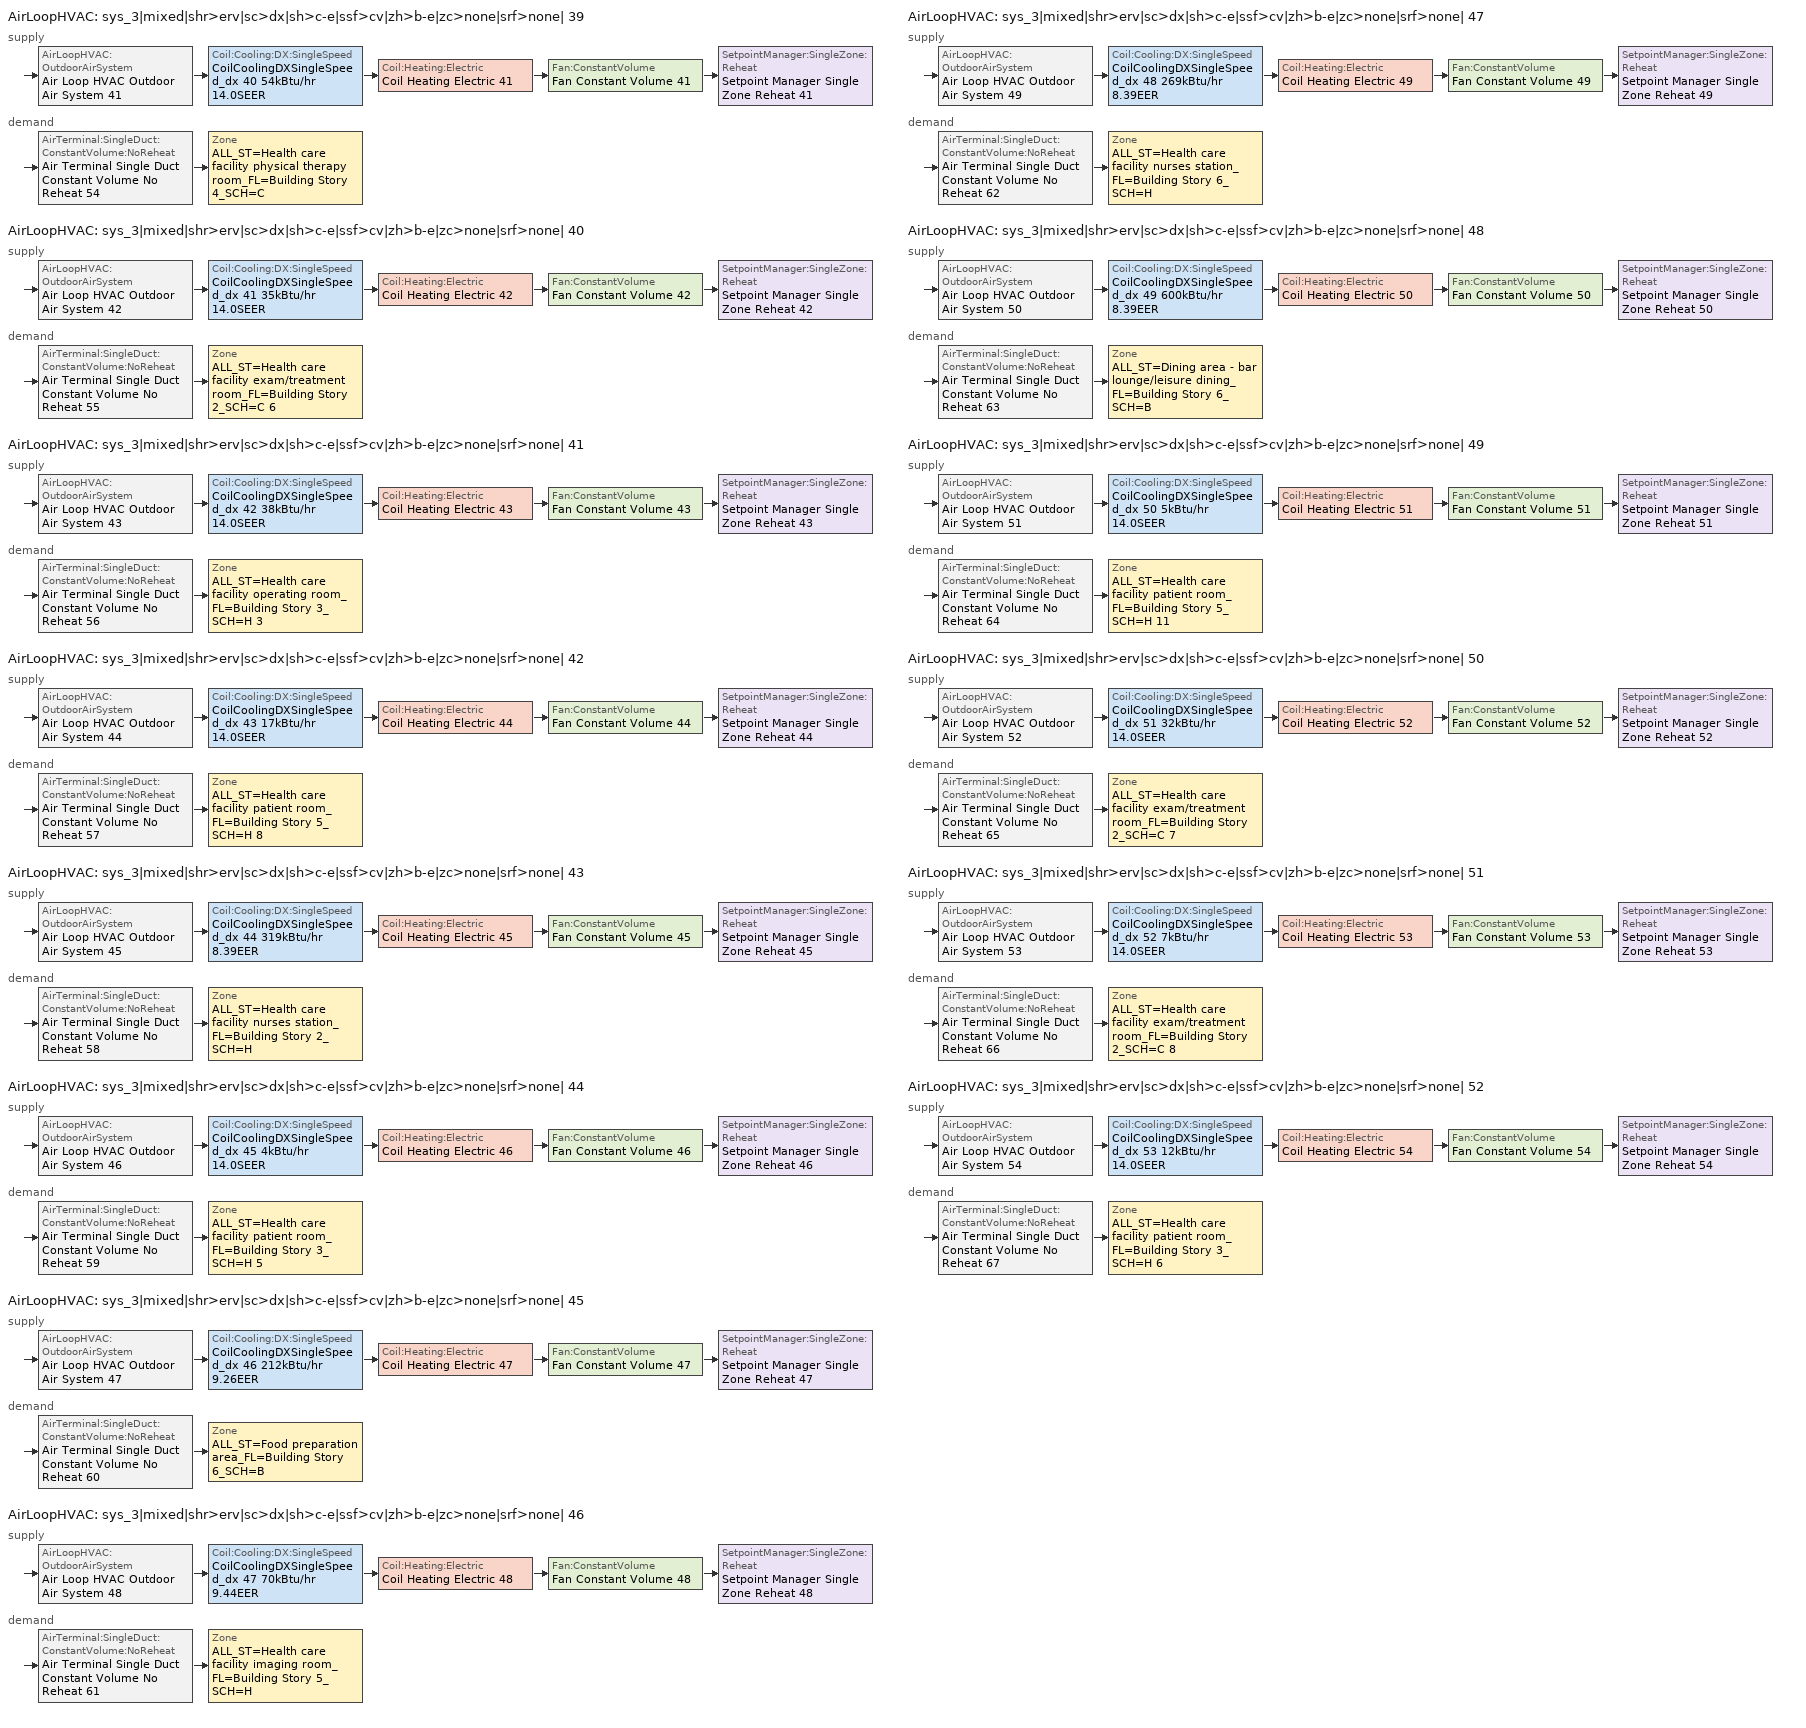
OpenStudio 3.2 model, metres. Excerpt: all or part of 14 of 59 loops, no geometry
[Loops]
AirLoopHVAC 'sys_3|mixed|shr>erv|sc>dx|sh>c-e|ssf>cv|zh>b-e|zc>none|srf>none| 39'
 supply: AirLoopHVAC:OutdoorAirSystem 'Air Loop HVAC Outdoor Air System 41' > Coil:Cooling:DX:SingleSpeed 'CoilCoolingDXSingleSpeed_dx 40 54kBtu/hr 14.0SEER' > Coil:Heating:Electric 'Coil Heating Electric 41' > Fan:ConstantVolume 'Fan Constant Volume 41' > SetpointManager:SingleZone:Reheat 'Setpoint Manager Single Zone Reheat 41'
 demand: AirTerminal:SingleDuct:ConstantVolume:NoReheat 'Air Terminal Single Duct Constant Volume No Reheat 54' > Zone 'ALL_ST=Health care facility physical therapy room_FL=Building Story 4_SCH=C'
AirLoopHVAC 'sys_3|mixed|shr>erv|sc>dx|sh>c-e|ssf>cv|zh>b-e|zc>none|srf>none| 40'
 supply: AirLoopHVAC:OutdoorAirSystem 'Air Loop HVAC Outdoor Air System 42' > Coil:Cooling:DX:SingleSpeed 'CoilCoolingDXSingleSpeed_dx 41 35kBtu/hr 14.0SEER' > Coil:Heating:Electric 'Coil Heating Electric 42' > Fan:ConstantVolume 'Fan Constant Volume 42' > SetpointManager:SingleZone:Reheat 'Setpoint Manager Single Zone Reheat 42'
 demand: AirTerminal:SingleDuct:ConstantVolume:NoReheat 'Air Terminal Single Duct Constant Volume No Reheat 55' > Zone 'ALL_ST=Health care facility exam/treatment room_FL=Building Story 2_SCH=C 6'
AirLoopHVAC 'sys_3|mixed|shr>erv|sc>dx|sh>c-e|ssf>cv|zh>b-e|zc>none|srf>none| 41'
 supply: AirLoopHVAC:OutdoorAirSystem 'Air Loop HVAC Outdoor Air System 43' > Coil:Cooling:DX:SingleSpeed 'CoilCoolingDXSingleSpeed_dx 42 38kBtu/hr 14.0SEER' > Coil:Heating:Electric 'Coil Heating Electric 43' > Fan:ConstantVolume 'Fan Constant Volume 43' > SetpointManager:SingleZone:Reheat 'Setpoint Manager Single Zone Reheat 43'
 demand: AirTerminal:SingleDuct:ConstantVolume:NoReheat 'Air Terminal Single Duct Constant Volume No Reheat 56' > Zone 'ALL_ST=Health care facility operating room_FL=Building Story 3_SCH=H 3'
AirLoopHVAC 'sys_3|mixed|shr>erv|sc>dx|sh>c-e|ssf>cv|zh>b-e|zc>none|srf>none| 42'
 supply: AirLoopHVAC:OutdoorAirSystem 'Air Loop HVAC Outdoor Air System 44' > Coil:Cooling:DX:SingleSpeed 'CoilCoolingDXSingleSpeed_dx 43 17kBtu/hr 14.0SEER' > Coil:Heating:Electric 'Coil Heating Electric 44' > Fan:ConstantVolume 'Fan Constant Volume 44' > SetpointManager:SingleZone:Reheat 'Setpoint Manager Single Zone Reheat 44'
 demand: AirTerminal:SingleDuct:ConstantVolume:NoReheat 'Air Terminal Single Duct Constant Volume No Reheat 57' > Zone 'ALL_ST=Health care facility patient room_FL=Building Story 5_SCH=H 8'
AirLoopHVAC 'sys_3|mixed|shr>erv|sc>dx|sh>c-e|ssf>cv|zh>b-e|zc>none|srf>none| 43'
 supply: AirLoopHVAC:OutdoorAirSystem 'Air Loop HVAC Outdoor Air System 45' > Coil:Cooling:DX:SingleSpeed 'CoilCoolingDXSingleSpeed_dx 44 319kBtu/hr 8.39EER' > Coil:Heating:Electric 'Coil Heating Electric 45' > Fan:ConstantVolume 'Fan Constant Volume 45' > SetpointManager:SingleZone:Reheat 'Setpoint Manager Single Zone Reheat 45'
 demand: AirTerminal:SingleDuct:ConstantVolume:NoReheat 'Air Terminal Single Duct Constant Volume No Reheat 58' > Zone 'ALL_ST=Health care facility nurses station_FL=Building Story 2_SCH=H'
AirLoopHVAC 'sys_3|mixed|shr>erv|sc>dx|sh>c-e|ssf>cv|zh>b-e|zc>none|srf>none| 44'
 supply: AirLoopHVAC:OutdoorAirSystem 'Air Loop HVAC Outdoor Air System 46' > Coil:Cooling:DX:SingleSpeed 'CoilCoolingDXSingleSpeed_dx 45 4kBtu/hr 14.0SEER' > Coil:Heating:Electric 'Coil Heating Electric 46' > Fan:ConstantVolume 'Fan Constant Volume 46' > SetpointManager:SingleZone:Reheat 'Setpoint Manager Single Zone Reheat 46'
 demand: AirTerminal:SingleDuct:ConstantVolume:NoReheat 'Air Terminal Single Duct Constant Volume No Reheat 59' > Zone 'ALL_ST=Health care facility patient room_FL=Building Story 3_SCH=H 5'
AirLoopHVAC 'sys_3|mixed|shr>erv|sc>dx|sh>c-e|ssf>cv|zh>b-e|zc>none|srf>none| 45'
 supply: AirLoopHVAC:OutdoorAirSystem 'Air Loop HVAC Outdoor Air System 47' > Coil:Cooling:DX:SingleSpeed 'CoilCoolingDXSingleSpeed_dx 46 212kBtu/hr 9.26EER' > Coil:Heating:Electric 'Coil Heating Electric 47' > Fan:ConstantVolume 'Fan Constant Volume 47' > SetpointManager:SingleZone:Reheat 'Setpoint Manager Single Zone Reheat 47'
 demand: AirTerminal:SingleDuct:ConstantVolume:NoReheat 'Air Terminal Single Duct Constant Volume No Reheat 60' > Zone 'ALL_ST=Food preparation area_FL=Building Story 6_SCH=B'
AirLoopHVAC 'sys_3|mixed|shr>erv|sc>dx|sh>c-e|ssf>cv|zh>b-e|zc>none|srf>none| 46'
 supply: AirLoopHVAC:OutdoorAirSystem 'Air Loop HVAC Outdoor Air System 48' > Coil:Cooling:DX:SingleSpeed 'CoilCoolingDXSingleSpeed_dx 47 70kBtu/hr 9.44EER' > Coil:Heating:Electric 'Coil Heating Electric 48' > Fan:ConstantVolume 'Fan Constant Volume 48' > SetpointManager:SingleZone:Reheat 'Setpoint Manager Single Zone Reheat 48'
 demand: AirTerminal:SingleDuct:ConstantVolume:NoReheat 'Air Terminal Single Duct Constant Volume No Reheat 61' > Zone 'ALL_ST=Health care facility imaging room_FL=Building Story 5_SCH=H'
AirLoopHVAC 'sys_3|mixed|shr>erv|sc>dx|sh>c-e|ssf>cv|zh>b-e|zc>none|srf>none| 47'
 supply: AirLoopHVAC:OutdoorAirSystem 'Air Loop HVAC Outdoor Air System 49' > Coil:Cooling:DX:SingleSpeed 'CoilCoolingDXSingleSpeed_dx 48 269kBtu/hr 8.39EER' > Coil:Heating:Electric 'Coil Heating Electric 49' > Fan:ConstantVolume 'Fan Constant Volume 49' > SetpointManager:SingleZone:Reheat 'Setpoint Manager Single Zone Reheat 49'
 demand: AirTerminal:SingleDuct:ConstantVolume:NoReheat 'Air Terminal Single Duct Constant Volume No Reheat 62' > Zone 'ALL_ST=Health care facility nurses station_FL=Building Story 6_SCH=H'
AirLoopHVAC 'sys_3|mixed|shr>erv|sc>dx|sh>c-e|ssf>cv|zh>b-e|zc>none|srf>none| 48'
 supply: AirLoopHVAC:OutdoorAirSystem 'Air Loop HVAC Outdoor Air System 50' > Coil:Cooling:DX:SingleSpeed 'CoilCoolingDXSingleSpeed_dx 49 600kBtu/hr 8.39EER' > Coil:Heating:Electric 'Coil Heating Electric 50' > Fan:ConstantVolume 'Fan Constant Volume 50' > SetpointManager:SingleZone:Reheat 'Setpoint Manager Single Zone Reheat 50'
 demand: AirTerminal:SingleDuct:ConstantVolume:NoReheat 'Air Terminal Single Duct Constant Volume No Reheat 63' > Zone 'ALL_ST=Dining area - bar lounge/leisure dining_FL=Building Story 6_SCH=B'
AirLoopHVAC 'sys_3|mixed|shr>erv|sc>dx|sh>c-e|ssf>cv|zh>b-e|zc>none|srf>none| 49'
 supply: AirLoopHVAC:OutdoorAirSystem 'Air Loop HVAC Outdoor Air System 51' > Coil:Cooling:DX:SingleSpeed 'CoilCoolingDXSingleSpeed_dx 50 5kBtu/hr 14.0SEER' > Coil:Heating:Electric 'Coil Heating Electric 51' > Fan:ConstantVolume 'Fan Constant Volume 51' > SetpointManager:SingleZone:Reheat 'Setpoint Manager Single Zone Reheat 51'
 demand: AirTerminal:SingleDuct:ConstantVolume:NoReheat 'Air Terminal Single Duct Constant Volume No Reheat 64' > Zone 'ALL_ST=Health care facility patient room_FL=Building Story 5_SCH=H 11'
AirLoopHVAC 'sys_3|mixed|shr>erv|sc>dx|sh>c-e|ssf>cv|zh>b-e|zc>none|srf>none| 50'
 supply: AirLoopHVAC:OutdoorAirSystem 'Air Loop HVAC Outdoor Air System 52' > Coil:Cooling:DX:SingleSpeed 'CoilCoolingDXSingleSpeed_dx 51 32kBtu/hr 14.0SEER' > Coil:Heating:Electric 'Coil Heating Electric 52' > Fan:ConstantVolume 'Fan Constant Volume 52' > SetpointManager:SingleZone:Reheat 'Setpoint Manager Single Zone Reheat 52'
 demand: AirTerminal:SingleDuct:ConstantVolume:NoReheat 'Air Terminal Single Duct Constant Volume No Reheat 65' > Zone 'ALL_ST=Health care facility exam/treatment room_FL=Building Story 2_SCH=C 7'
AirLoopHVAC 'sys_3|mixed|shr>erv|sc>dx|sh>c-e|ssf>cv|zh>b-e|zc>none|srf>none| 51'
 supply: AirLoopHVAC:OutdoorAirSystem 'Air Loop HVAC Outdoor Air System 53' > Coil:Cooling:DX:SingleSpeed 'CoilCoolingDXSingleSpeed_dx 52 7kBtu/hr 14.0SEER' > Coil:Heating:Electric 'Coil Heating Electric 53' > Fan:ConstantVolume 'Fan Constant Volume 53' > SetpointManager:SingleZone:Reheat 'Setpoint Manager Single Zone Reheat 53'
 demand: AirTerminal:SingleDuct:ConstantVolume:NoReheat 'Air Terminal Single Duct Constant Volume No Reheat 66' > Zone 'ALL_ST=Health care facility exam/treatment room_FL=Building Story 2_SCH=C 8'
AirLoopHVAC 'sys_3|mixed|shr>erv|sc>dx|sh>c-e|ssf>cv|zh>b-e|zc>none|srf>none| 52'
 supply: AirLoopHVAC:OutdoorAirSystem 'Air Loop HVAC Outdoor Air System 54' > Coil:Cooling:DX:SingleSpeed 'CoilCoolingDXSingleSpeed_dx 53 12kBtu/hr 14.0SEER' > Coil:Heating:Electric 'Coil Heating Electric 54' > Fan:ConstantVolume 'Fan Constant Volume 54' > SetpointManager:SingleZone:Reheat 'Setpoint Manager Single Zone Reheat 54'
 demand: AirTerminal:SingleDuct:ConstantVolume:NoReheat 'Air Terminal Single Duct Constant Volume No Reheat 67' > Zone 'ALL_ST=Health care facility patient room_FL=Building Story 3_SCH=H 6'
[Sizing:Zone] Zone Cooling Design Supply Air Temperature Input Method=TemperatureDifference; Zone Cooling Design Supply Air Temperature {C}=14; Zone Cooling Design Supply Air Temperature Difference {deltaC}=11; Zone Heating Design Supply Air Temperature Input Method=TemperatureDifference; Zone Heating Design Supply Air Temperature {C}=40; Zone Heating Design Supply Air Temperature Difference {deltaC}=21; Zone Cooling Design Supply Air Humidity Ratio {kg-H2O/kg-air}=0.0085; Zone Heating Design Supply Air Humidity Ratio {kg-H2O/kg-air}=0.008; Zone Heating Sizing Factor=1.3; Zone Cooling Sizing Factor=1.1; Cooling Design Air Flow Method=DesignDay; Heating Design Air Flow Method=DesignDay; Account for Dedicated Outdoor Air System=No; Dedicated Outdoor Air System Control Strategy=NeutralSupplyAir; Dedicated Outdoor Air Low Setpoint Temperature for Design {C}=autosize; Dedicated Outdoor Air High Setpoint Temperature for Design {C}=autosize
ALL_ST=Health care facility physical therapy room_FL=Building Story 4_SCH=C; ALL_ST=Health care facility exam/treatment room_FL=Building Story 2_SCH=C 6; ALL_ST=Health care facility operating room_FL=Building Story 3_SCH=H 3; ALL_ST=Health care facility patient room_FL=Building Story 5_SCH=H 8; ALL_ST=Health care facility nurses station_FL=Building Story 2_SCH=H; ALL_ST=Health care facility patient room_FL=Building Story 3_SCH=H 5; ALL_ST=Food preparation area_FL=Building Story 6_SCH=B; ALL_ST=Health care facility imaging room_FL=Building Story 5_SCH=H; ALL_ST=Health care facility nurses station_FL=Building Story 6_SCH=H; ALL_ST=Dining area - bar lounge/leisure dining_FL=Building Story 6_SCH=B; ALL_ST=Health care facility patient room_FL=Building Story 5_SCH=H 11; ALL_ST=Health care facility exam/treatment room_FL=Building Story 2_SCH=C 7; ALL_ST=Health care facility exam/treatment room_FL=Building Story 2_SCH=C 8; ALL_ST=Health care facility patient room_FL=Building Story 3_SCH=H 6
[Zone equipment]
ALL_ST=Health care facility physical therapy room_FL=Building Story 4_SCH=C: Zone HVAC Baseboard Convective Electric 54, Air Terminal Single Duct Constant Volume No Reheat 54
ALL_ST=Health care facility exam/treatment room_FL=Building Story 2_SCH=C 6: Zone HVAC Baseboard Convective Electric 55, Air Terminal Single Duct Constant Volume No Reheat 55
ALL_ST=Health care facility operating room_FL=Building Story 3_SCH=H 3: Zone HVAC Baseboard Convective Electric 56, Air Terminal Single Duct Constant Volume No Reheat 56
ALL_ST=Health care facility patient room_FL=Building Story 5_SCH=H 8: Zone HVAC Baseboard Convective Electric 57, Air Terminal Single Duct Constant Volume No Reheat 57
ALL_ST=Health care facility nurses station_FL=Building Story 2_SCH=H: Zone HVAC Baseboard Convective Electric 58, Air Terminal Single Duct Constant Volume No Reheat 58
ALL_ST=Health care facility patient room_FL=Building Story 3_SCH=H 5: Zone HVAC Baseboard Convective Electric 59, Air Terminal Single Duct Constant Volume No Reheat 59
ALL_ST=Food preparation area_FL=Building Story 6_SCH=B: Zone HVAC Baseboard Convective Electric 60, Air Terminal Single Duct Constant Volume No Reheat 60
ALL_ST=Health care facility imaging room_FL=Building Story 5_SCH=H: Zone HVAC Baseboard Convective Electric 61, Air Terminal Single Duct Constant Volume No Reheat 61
ALL_ST=Health care facility nurses station_FL=Building Story 6_SCH=H: Zone HVAC Baseboard Convective Electric 62, Air Terminal Single Duct Constant Volume No Reheat 62
ALL_ST=Dining area - bar lounge/leisure dining_FL=Building Story 6_SCH=B: Zone HVAC Baseboard Convective Electric 63, Air Terminal Single Duct Constant Volume No Reheat 63
ALL_ST=Health care facility patient room_FL=Building Story 5_SCH=H 11: Zone HVAC Baseboard Convective Electric 64, Air Terminal Single Duct Constant Volume No Reheat 64
ALL_ST=Health care facility exam/treatment room_FL=Building Story 2_SCH=C 7: Zone HVAC Baseboard Convective Electric 65, Air Terminal Single Duct Constant Volume No Reheat 65
ALL_ST=Health care facility exam/treatment room_FL=Building Story 2_SCH=C 8: Zone HVAC Baseboard Convective Electric 66, Air Terminal Single Duct Constant Volume No Reheat 66
ALL_ST=Health care facility patient room_FL=Building Story 3_SCH=H 6: Zone HVAC Baseboard Convective Electric 67, Air Terminal Single Duct Constant Volume No Reheat 67
[AirLoopHVAC] Design Supply Air Flow Rate {m3/s}=autosize; Design Return Air Flow Fraction of Supply Air Flow=1
Name | Availability Schedule
sys_3|mixed|shr>erv|sc>dx|sh>c-e|ssf>cv|zh>b-e|zc>none|srf>none| 39 | sys_3|mixed|shr>none|sc>dx|sh>c-e|ssf>cv|zh>b-e|zc>none|srf>none| 39 Occ Sch
sys_3|mixed|shr>erv|sc>dx|sh>c-e|ssf>cv|zh>b-e|zc>none|srf>none| 40 | sys_3|mixed|shr>none|sc>dx|sh>c-e|ssf>cv|zh>b-e|zc>none|srf>none| 40 Occ Sch
sys_3|mixed|shr>erv|sc>dx|sh>c-e|ssf>cv|zh>b-e|zc>none|srf>none| 41 | sys_3|mixed|shr>none|sc>dx|sh>c-e|ssf>cv|zh>b-e|zc>none|srf>none| 41 Occ Sch
sys_3|mixed|shr>erv|sc>dx|sh>c-e|ssf>cv|zh>b-e|zc>none|srf>none| 42 | sys_3|mixed|shr>none|sc>dx|sh>c-e|ssf>cv|zh>b-e|zc>none|srf>none| 42 Occ Sch
sys_3|mixed|shr>erv|sc>dx|sh>c-e|ssf>cv|zh>b-e|zc>none|srf>none| 43 | sys_3|mixed|shr>none|sc>dx|sh>c-e|ssf>cv|zh>b-e|zc>none|srf>none| 43 Occ Sch
sys_3|mixed|shr>erv|sc>dx|sh>c-e|ssf>cv|zh>b-e|zc>none|srf>none| 44 | sys_3|mixed|shr>none|sc>dx|sh>c-e|ssf>cv|zh>b-e|zc>none|srf>none| 44 Occ Sch
sys_3|mixed|shr>erv|sc>dx|sh>c-e|ssf>cv|zh>b-e|zc>none|srf>none| 45 | sys_3|mixed|shr>none|sc>dx|sh>c-e|ssf>cv|zh>b-e|zc>none|srf>none| 45 Occ Sch
sys_3|mixed|shr>erv|sc>dx|sh>c-e|ssf>cv|zh>b-e|zc>none|srf>none| 46 | sys_3|mixed|shr>none|sc>dx|sh>c-e|ssf>cv|zh>b-e|zc>none|srf>none| 46 Occ Sch
sys_3|mixed|shr>erv|sc>dx|sh>c-e|ssf>cv|zh>b-e|zc>none|srf>none| 47 | sys_3|mixed|shr>none|sc>dx|sh>c-e|ssf>cv|zh>b-e|zc>none|srf>none| 47 Occ Sch
sys_3|mixed|shr>erv|sc>dx|sh>c-e|ssf>cv|zh>b-e|zc>none|srf>none| 48 | sys_3|mixed|shr>none|sc>dx|sh>c-e|ssf>cv|zh>b-e|zc>none|srf>none| 48 Occ Sch
sys_3|mixed|shr>erv|sc>dx|sh>c-e|ssf>cv|zh>b-e|zc>none|srf>none| 49 | sys_3|mixed|shr>none|sc>dx|sh>c-e|ssf>cv|zh>b-e|zc>none|srf>none| 49 Occ Sch
sys_3|mixed|shr>erv|sc>dx|sh>c-e|ssf>cv|zh>b-e|zc>none|srf>none| 50 | sys_3|mixed|shr>none|sc>dx|sh>c-e|ssf>cv|zh>b-e|zc>none|srf>none| 50 Occ Sch
sys_3|mixed|shr>erv|sc>dx|sh>c-e|ssf>cv|zh>b-e|zc>none|srf>none| 51 | sys_3|mixed|shr>none|sc>dx|sh>c-e|ssf>cv|zh>b-e|zc>none|srf>none| 51 Occ Sch
sys_3|mixed|shr>erv|sc>dx|sh>c-e|ssf>cv|zh>b-e|zc>none|srf>none| 52 | sys_3|mixed|shr>none|sc>dx|sh>c-e|ssf>cv|zh>b-e|zc>none|srf>none| 52 Occ Sch
[Sizing:System] Type of Load to Size On=Sensible; Design Outdoor Air Flow Rate {m3/s}=Autosize; Central Heating Maximum System Air Flow Ratio=1; Preheat Design Temperature {C}=7; Preheat Design Humidity Ratio {kg-H2O/kg-Air}=0.008; Precool Design Temperature {C}=13; Precool Design Humidity Ratio {kg-H2O/kg-Air}=0.008; Central Cooling Design Supply Air Temperature {C}=13; Central Heating Design Supply Air Temperature {C}=43; Sizing Option=NonCoincident; 100% Outdoor Air in Cooling=No; 100% Outdoor Air in Heating=No; Central Cooling Design Supply Air Humidity Ratio {kg-H2O/kg-Air}=0.0085; Central Heating Design Supply Air Humidity Ratio {kg-H2O/kg-Air}=0.008; Cooling Design Air Flow Method=DesignDay; Cooling Design Air Flow Rate {m3/s}=0; Heating Design Air Flow Method=DesignDay; Heating Design Air Flow Rate {m3/s}=0; System Outdoor Air Method=ZoneSum; Zone Maximum Outdoor Air Fraction=1; Cooling Supply Air Flow Rate Per Floor Area {m3/s-m2}=0.00996765; Cooling Fraction of Autosized Cooling Supply Air Flow Rate=1; Cooling Supply Air Flow Rate Per Unit Cooling Capacity {m3/s-W}=3.94755e-05; Heating Supply Air Flow Rate Per Floor Area {m3/s-m2}=0.00996765; Heating Fraction of Autosized Heating Supply Air Flow Rate=1; Heating Fraction of Autosized Cooling Supply Air Flow Rate=1; Heating Supply Air Flow Rate Per Unit Heating Capacity {m3/s-W}=3.15882e-05; Cooling Design Capacity Method=CoolingDesignCapacity; Cooling Design Capacity {W}=autosize; Cooling Design Capacity Per Floor Area {W/m2}=234.7; Fraction of Autosized Cooling Design Capacity=1; Heating Design Capacity Method=HeatingDesignCapacity; Heating Design Capacity {W}=autosize; Heating Design Capacity Per Floor Area {W/m2}=157; Fraction of Autosized Heating Design Capacity=1; Central Cooling Capacity Control Method=OnOff
sys_3|mixed|shr>erv|sc>dx|sh>c-e|ssf>cv|zh>b-e|zc>none|srf>none| 39; sys_3|mixed|shr>erv|sc>dx|sh>c-e|ssf>cv|zh>b-e|zc>none|srf>none| 40; sys_3|mixed|shr>erv|sc>dx|sh>c-e|ssf>cv|zh>b-e|zc>none|srf>none| 41; sys_3|mixed|shr>erv|sc>dx|sh>c-e|ssf>cv|zh>b-e|zc>none|srf>none| 42; sys_3|mixed|shr>erv|sc>dx|sh>c-e|ssf>cv|zh>b-e|zc>none|srf>none| 43; sys_3|mixed|shr>erv|sc>dx|sh>c-e|ssf>cv|zh>b-e|zc>none|srf>none| 44; sys_3|mixed|shr>erv|sc>dx|sh>c-e|ssf>cv|zh>b-e|zc>none|srf>none| 45; sys_3|mixed|shr>erv|sc>dx|sh>c-e|ssf>cv|zh>b-e|zc>none|srf>none| 46; sys_3|mixed|shr>erv|sc>dx|sh>c-e|ssf>cv|zh>b-e|zc>none|srf>none| 47; sys_3|mixed|shr>erv|sc>dx|sh>c-e|ssf>cv|zh>b-e|zc>none|srf>none| 48; sys_3|mixed|shr>erv|sc>dx|sh>c-e|ssf>cv|zh>b-e|zc>none|srf>none| 49; sys_3|mixed|shr>erv|sc>dx|sh>c-e|ssf>cv|zh>b-e|zc>none|srf>none| 50; sys_3|mixed|shr>erv|sc>dx|sh>c-e|ssf>cv|zh>b-e|zc>none|srf>none| 51; sys_3|mixed|shr>erv|sc>dx|sh>c-e|ssf>cv|zh>b-e|zc>none|srf>none| 52
[Fan:ConstantVolume] Availability Schedule=Always On Discrete; Fan Total Efficiency=0.39975; Pressure Rise {Pa}=640; Maximum Flow Rate {m3/s}=AutoSize; Motor Efficiency=0.615
Fan Constant Volume 41; Fan Constant Volume 42; Fan Constant Volume 43; Fan Constant Volume 44; Fan Constant Volume 45; Fan Constant Volume 46; Fan Constant Volume 47; Fan Constant Volume 48; Fan Constant Volume 49; Fan Constant Volume 50; Fan Constant Volume 51; Fan Constant Volume 52; Fan Constant Volume 53; Fan Constant Volume 54
[Coil:Cooling:DX:SingleSpeed] Availability Schedule=Always On Discrete; Rated Total Cooling Capacity {W}=autosize; Rated Sensible Heat Ratio=autosize; Rated Air Flow Rate {m3/s}=autosize; Rated Evaporator Fan Power Per Volume Flow Rate {W/(m3/s)}=773.3; Total Cooling Capacity Function of Temperature Curve=DXCOOL-NECB2011-REF-CAPFT; Total Cooling Capacity Function of Flow Fraction Curve=DXCOOL-NECB2011-REF-CAPFFLOW; Energy Input Ratio Function of Temperature Curve=DXCOOL-NECB2011-REF-COOLEIRFT; Energy Input Ratio Function of Flow Fraction Curve=DXCOOL-NECB2011-REF-COOLEIRFFLOW; Part Load Fraction Correlation Curve=DXCOOL-NECB2011-REF-COOLPLFFPLR; Minimum Outdoor Dry-Bulb Temperature for Compressor Operation {C}=-25; Condenser Type=AirCooled; Evaporative Condenser Effectiveness=0; Evaporative Condenser Air Flow Rate {m3/s}=Autosize; Evaporative Condenser Pump Rated Power Consumption {W}=Autosize; Crankcase Heater Capacity {W}=0; Maximum Outdoor Dry-Bulb Temperature for Crankcase Heater Operation {C}=0; Basin Heater Capacity {W/K}=0; Basin Heater Setpoint Temperature {C}=10
Name | Rated COP {W/W}
CoilCoolingDXSingleSpeed_dx 40 54kBtu/hr 14.0SEER; CoilCoolingDXSingleSpeed_dx 41 35kBtu/hr 14.0SEER; CoilCoolingDXSingleSpeed_dx 42 38kBtu/hr 14.0SEER; CoilCoolingDXSingleSpeed_dx 43 17kBtu/hr 14.0SEER; CoilCoolingDXSingleSpeed_dx 45 4kBtu/hr 14.0SEER; CoilCoolingDXSingleSpeed_dx 50 5kBtu/hr 14.0SEER; CoilCoolingDXSingleSpeed_dx 51 32kBtu/hr 14.0SEER; CoilCoolingDXSingleSpeed_dx 52 7kBtu/hr 14.0SEER; CoilCoolingDXSingleSpeed_dx 53 12kBtu/hr 14.0SEER | 4.11713
CoilCoolingDXSingleSpeed_dx 44 319kBtu/hr 8.39EER; CoilCoolingDXSingleSpeed_dx 48 269kBtu/hr 8.39EER; CoilCoolingDXSingleSpeed_dx 49 600kBtu/hr 8.39EER | 2.92983
CoilCoolingDXSingleSpeed_dx 46 212kBtu/hr 9.26EER | 3.21949
CoilCoolingDXSingleSpeed_dx 47 70kBtu/hr 9.44EER | 3.27943
[Coil:Heating:Electric] Availability Schedule=Always On Discrete
Coil Heating Electric 41; Coil Heating Electric 42; Coil Heating Electric 43; Coil Heating Electric 44; Coil Heating Electric 45; Coil Heating Electric 46; Coil Heating Electric 47; Coil Heating Electric 48; Coil Heating Electric 49; Coil Heating Electric 50; Coil Heating Electric 51; Coil Heating Electric 52; Coil Heating Electric 53; Coil Heating Electric 54
[Controller:OutdoorAir] Minimum Outdoor Air Flow Rate {m3/s}=autosize; Maximum Outdoor Air Flow Rate {m3/s}=Autosize; Economizer Control Action Type=ModulateFlow; Lockout Type=NoLockout; Minimum Limit Type=FixedMinimum; High Humidity Control=No; Heat Recovery Bypass Control Type=BypassWhenOAFlowGreaterThanMinimum
Name | Economizer Control Type | Economizer Maximum Limit Dry-Bulb Temperature {C} | Economizer Maximum Limit Enthalpy {J/kg} | Economizer Minimum Limit Dry-Bulb Temperature {C} | Minimum Outdoor Air Schedule | Controller Mechanical Ventilation
Controller Outdoor Air 41 | NoEconomizer | 28 | 64000 | -100 | sys_3|mixed|shr>none|sc>dx|sh>c-e|ssf>cv|zh>b-e|zc>none|srf>none| 39 Occ Sch | Controller Mechanical Ventilation 41
Controller Outdoor Air 42 | NoEconomizer | 28 | 64000 | -100 | sys_3|mixed|shr>none|sc>dx|sh>c-e|ssf>cv|zh>b-e|zc>none|srf>none| 40 Occ Sch | Controller Mechanical Ventilation 42
Controller Outdoor Air 43 | NoEconomizer | 28 | 64000 | -100 | sys_3|mixed|shr>none|sc>dx|sh>c-e|ssf>cv|zh>b-e|zc>none|srf>none| 41 Occ Sch | Controller Mechanical Ventilation 43
Controller Outdoor Air 44 | NoEconomizer | 28 | 64000 | -100 | sys_3|mixed|shr>none|sc>dx|sh>c-e|ssf>cv|zh>b-e|zc>none|srf>none| 42 Occ Sch | Controller Mechanical Ventilation 44
Controller Outdoor Air 45 | DifferentialEnthalpy |  |  |  | sys_3|mixed|shr>none|sc>dx|sh>c-e|ssf>cv|zh>b-e|zc>none|srf>none| 43 Occ Sch | Controller Mechanical Ventilation 45
Controller Outdoor Air 46 | NoEconomizer | 28 | 64000 | -100 | sys_3|mixed|shr>none|sc>dx|sh>c-e|ssf>cv|zh>b-e|zc>none|srf>none| 44 Occ Sch | Controller Mechanical Ventilation 46
Controller Outdoor Air 47 | DifferentialEnthalpy |  |  |  | sys_3|mixed|shr>none|sc>dx|sh>c-e|ssf>cv|zh>b-e|zc>none|srf>none| 45 Occ Sch | Controller Mechanical Ventilation 47
Controller Outdoor Air 48 | DifferentialEnthalpy |  |  |  | sys_3|mixed|shr>none|sc>dx|sh>c-e|ssf>cv|zh>b-e|zc>none|srf>none| 46 Occ Sch | Controller Mechanical Ventilation 48
Controller Outdoor Air 49 | DifferentialEnthalpy |  |  |  | sys_3|mixed|shr>none|sc>dx|sh>c-e|ssf>cv|zh>b-e|zc>none|srf>none| 47 Occ Sch | Controller Mechanical Ventilation 49
Controller Outdoor Air 50 | DifferentialEnthalpy |  |  |  | sys_3|mixed|shr>none|sc>dx|sh>c-e|ssf>cv|zh>b-e|zc>none|srf>none| 48 Occ Sch | Controller Mechanical Ventilation 50
Controller Outdoor Air 51 | NoEconomizer | 28 | 64000 | -100 | sys_3|mixed|shr>none|sc>dx|sh>c-e|ssf>cv|zh>b-e|zc>none|srf>none| 49 Occ Sch | Controller Mechanical Ventilation 51
Controller Outdoor Air 52 | NoEconomizer | 28 | 64000 | -100 | sys_3|mixed|shr>none|sc>dx|sh>c-e|ssf>cv|zh>b-e|zc>none|srf>none| 50 Occ Sch | Controller Mechanical Ventilation 52
Controller Outdoor Air 53 | NoEconomizer | 28 | 64000 | -100 | sys_3|mixed|shr>none|sc>dx|sh>c-e|ssf>cv|zh>b-e|zc>none|srf>none| 51 Occ Sch | Controller Mechanical Ventilation 53
Controller Outdoor Air 54 | NoEconomizer | 28 | 64000 | -100 | sys_3|mixed|shr>none|sc>dx|sh>c-e|ssf>cv|zh>b-e|zc>none|srf>none| 52 Occ Sch | Controller Mechanical Ventilation 54
[Controller:MechanicalVentilation] Availability Schedule=Always On Discrete; System Outdoor Air Method=ZoneSum
Controller Mechanical Ventilation 41; Controller Mechanical Ventilation 42; Controller Mechanical Ventilation 43; Controller Mechanical Ventilation 44; Controller Mechanical Ventilation 45; Controller Mechanical Ventilation 46; Controller Mechanical Ventilation 47; Controller Mechanical Ventilation 48; Controller Mechanical Ventilation 49; Controller Mechanical Ventilation 50; Controller Mechanical Ventilation 51; Controller Mechanical Ventilation 52; Controller Mechanical Ventilation 53; Controller Mechanical Ventilation 54
[AirLoopHVAC:OutdoorAirSystem]
Name | Controller
Air Loop HVAC Outdoor Air System 41 | Controller Outdoor Air 41
Air Loop HVAC Outdoor Air System 42 | Controller Outdoor Air 42
Air Loop HVAC Outdoor Air System 43 | Controller Outdoor Air 43
Air Loop HVAC Outdoor Air System 44 | Controller Outdoor Air 44
Air Loop HVAC Outdoor Air System 45 | Controller Outdoor Air 45
Air Loop HVAC Outdoor Air System 46 | Controller Outdoor Air 46
Air Loop HVAC Outdoor Air System 47 | Controller Outdoor Air 47
Air Loop HVAC Outdoor Air System 48 | Controller Outdoor Air 48
Air Loop HVAC Outdoor Air System 49 | Controller Outdoor Air 49
Air Loop HVAC Outdoor Air System 50 | Controller Outdoor Air 50
Air Loop HVAC Outdoor Air System 51 | Controller Outdoor Air 51
Air Loop HVAC Outdoor Air System 52 | Controller Outdoor Air 52
Air Loop HVAC Outdoor Air System 53 | Controller Outdoor Air 53
Air Loop HVAC Outdoor Air System 54 | Controller Outdoor Air 54
[SetpointManager:SingleZone:Reheat] Minimum Supply Air Temperature {C}=13; Maximum Supply Air Temperature {C}=43
Name | Control Zone
Setpoint Manager Single Zone Reheat 41 | ALL_ST=Health care facility physical therapy room_FL=Building Story 4_SCH=C
Setpoint Manager Single Zone Reheat 42 | ALL_ST=Health care facility exam/treatment room_FL=Building Story 2_SCH=C 6
Setpoint Manager Single Zone Reheat 43 | ALL_ST=Health care facility operating room_FL=Building Story 3_SCH=H 3
Setpoint Manager Single Zone Reheat 44 | ALL_ST=Health care facility patient room_FL=Building Story 5_SCH=H 8
Setpoint Manager Single Zone Reheat 45 | ALL_ST=Health care facility nurses station_FL=Building Story 2_SCH=H
Setpoint Manager Single Zone Reheat 46 | ALL_ST=Health care facility patient room_FL=Building Story 3_SCH=H 5
Setpoint Manager Single Zone Reheat 47 | ALL_ST=Food preparation area_FL=Building Story 6_SCH=B
Setpoint Manager Single Zone Reheat 48 | ALL_ST=Health care facility imaging room_FL=Building Story 5_SCH=H
Setpoint Manager Single Zone Reheat 49 | ALL_ST=Health care facility nurses station_FL=Building Story 6_SCH=H
Setpoint Manager Single Zone Reheat 50 | ALL_ST=Dining area - bar lounge/leisure dining_FL=Building Story 6_SCH=B
Setpoint Manager Single Zone Reheat 51 | ALL_ST=Health care facility patient room_FL=Building Story 5_SCH=H 11
Setpoint Manager Single Zone Reheat 52 | ALL_ST=Health care facility exam/treatment room_FL=Building Story 2_SCH=C 7
Setpoint Manager Single Zone Reheat 53 | ALL_ST=Health care facility exam/treatment room_FL=Building Story 2_SCH=C 8
Setpoint Manager Single Zone Reheat 54 | ALL_ST=Health care facility patient room_FL=Building Story 3_SCH=H 6
[ZoneHVAC:Baseboard:Convective:Electric] Availability Schedule=Always On Discrete; Nominal Capacity {W}=autosize; Efficiency=1
Zone HVAC Baseboard Convective Electric 54; Zone HVAC Baseboard Convective Electric 55; Zone HVAC Baseboard Convective Electric 56; Zone HVAC Baseboard Convective Electric 57; Zone HVAC Baseboard Convective Electric 58; Zone HVAC Baseboard Convective Electric 59; Zone HVAC Baseboard Convective Electric 60; Zone HVAC Baseboard Convective Electric 61; Zone HVAC Baseboard Convective Electric 62; Zone HVAC Baseboard Convective Electric 63; Zone HVAC Baseboard Convective Electric 64; Zone HVAC Baseboard Convective Electric 65; Zone HVAC Baseboard Convective Electric 66; Zone HVAC Baseboard Convective Electric 67
[AirTerminal:SingleDuct:ConstantVolume:NoReheat] Availability Schedule=Always On Discrete; Maximum Air Flow Rate {m3/s}=AutoSize
Air Terminal Single Duct Constant Volume No Reheat 54; Air Terminal Single Duct Constant Volume No Reheat 55; Air Terminal Single Duct Constant Volume No Reheat 56; Air Terminal Single Duct Constant Volume No Reheat 57; Air Terminal Single Duct Constant Volume No Reheat 58; Air Terminal Single Duct Constant Volume No Reheat 59; Air Terminal Single Duct Constant Volume No Reheat 60; Air Terminal Single Duct Constant Volume No Reheat 61; Air Terminal Single Duct Constant Volume No Reheat 62; Air Terminal Single Duct Constant Volume No Reheat 63; Air Terminal Single Duct Constant Volume No Reheat 64; Air Terminal Single Duct Constant Volume No Reheat 65; Air Terminal Single Duct Constant Volume No Reheat 66; Air Terminal Single Duct Constant Volume No Reheat 67
[Schedule:Ruleset]
Name | Default Day Schedule | Summer Design Day Schedule | Winter Design Day Schedule
sys_3|mixed|shr>none|sc>dx|sh>c-e|ssf>cv|zh>b-e|zc>none|srf>none| 39 Occ Sch | sys_3|mixed|shr>none|sc>dx|sh>c-e|ssf>cv|zh>b-e|zc>none|srf>none| 39 Occ Sch Default | sys_3|mixed|shr>none|sc>dx|sh>c-e|ssf>cv|zh>b-e|zc>none|srf>none| 39 Occ Sch Summer Design Day | sys_3|mixed|shr>none|sc>dx|sh>c-e|ssf>cv|zh>b-e|zc>none|srf>none| 39 Occ Sch Winter Design Day
sys_3|mixed|shr>none|sc>dx|sh>c-e|ssf>cv|zh>b-e|zc>none|srf>none| 40 Occ Sch | sys_3|mixed|shr>none|sc>dx|sh>c-e|ssf>cv|zh>b-e|zc>none|srf>none| 40 Occ Sch Default | sys_3|mixed|shr>none|sc>dx|sh>c-e|ssf>cv|zh>b-e|zc>none|srf>none| 40 Occ Sch Summer Design Day | sys_3|mixed|shr>none|sc>dx|sh>c-e|ssf>cv|zh>b-e|zc>none|srf>none| 40 Occ Sch Winter Design Day
sys_3|mixed|shr>none|sc>dx|sh>c-e|ssf>cv|zh>b-e|zc>none|srf>none| 41 Occ Sch | sys_3|mixed|shr>none|sc>dx|sh>c-e|ssf>cv|zh>b-e|zc>none|srf>none| 41 Occ Sch Default | sys_3|mixed|shr>none|sc>dx|sh>c-e|ssf>cv|zh>b-e|zc>none|srf>none| 41 Occ Sch Summer Design Day | sys_3|mixed|shr>none|sc>dx|sh>c-e|ssf>cv|zh>b-e|zc>none|srf>none| 41 Occ Sch Winter Design Day
sys_3|mixed|shr>none|sc>dx|sh>c-e|ssf>cv|zh>b-e|zc>none|srf>none| 42 Occ Sch | sys_3|mixed|shr>none|sc>dx|sh>c-e|ssf>cv|zh>b-e|zc>none|srf>none| 42 Occ Sch Default | sys_3|mixed|shr>none|sc>dx|sh>c-e|ssf>cv|zh>b-e|zc>none|srf>none| 42 Occ Sch Summer Design Day | sys_3|mixed|shr>none|sc>dx|sh>c-e|ssf>cv|zh>b-e|zc>none|srf>none| 42 Occ Sch Winter Design Day
sys_3|mixed|shr>none|sc>dx|sh>c-e|ssf>cv|zh>b-e|zc>none|srf>none| 43 Occ Sch | sys_3|mixed|shr>none|sc>dx|sh>c-e|ssf>cv|zh>b-e|zc>none|srf>none| 43 Occ Sch Default | sys_3|mixed|shr>none|sc>dx|sh>c-e|ssf>cv|zh>b-e|zc>none|srf>none| 43 Occ Sch Summer Design Day | sys_3|mixed|shr>none|sc>dx|sh>c-e|ssf>cv|zh>b-e|zc>none|srf>none| 43 Occ Sch Winter Design Day
sys_3|mixed|shr>none|sc>dx|sh>c-e|ssf>cv|zh>b-e|zc>none|srf>none| 44 Occ Sch | sys_3|mixed|shr>none|sc>dx|sh>c-e|ssf>cv|zh>b-e|zc>none|srf>none| 44 Occ Sch Default | sys_3|mixed|shr>none|sc>dx|sh>c-e|ssf>cv|zh>b-e|zc>none|srf>none| 44 Occ Sch Summer Design Day | sys_3|mixed|shr>none|sc>dx|sh>c-e|ssf>cv|zh>b-e|zc>none|srf>none| 44 Occ Sch Winter Design Day
sys_3|mixed|shr>none|sc>dx|sh>c-e|ssf>cv|zh>b-e|zc>none|srf>none| 45 Occ Sch | sys_3|mixed|shr>none|sc>dx|sh>c-e|ssf>cv|zh>b-e|zc>none|srf>none| 45 Occ Sch Default | sys_3|mixed|shr>none|sc>dx|sh>c-e|ssf>cv|zh>b-e|zc>none|srf>none| 45 Occ Sch Summer Design Day | sys_3|mixed|shr>none|sc>dx|sh>c-e|ssf>cv|zh>b-e|zc>none|srf>none| 45 Occ Sch Winter Design Day
sys_3|mixed|shr>none|sc>dx|sh>c-e|ssf>cv|zh>b-e|zc>none|srf>none| 46 Occ Sch | sys_3|mixed|shr>none|sc>dx|sh>c-e|ssf>cv|zh>b-e|zc>none|srf>none| 46 Occ Sch Default | sys_3|mixed|shr>none|sc>dx|sh>c-e|ssf>cv|zh>b-e|zc>none|srf>none| 46 Occ Sch Summer Design Day | sys_3|mixed|shr>none|sc>dx|sh>c-e|ssf>cv|zh>b-e|zc>none|srf>none| 46 Occ Sch Winter Design Day
sys_3|mixed|shr>none|sc>dx|sh>c-e|ssf>cv|zh>b-e|zc>none|srf>none| 47 Occ Sch | sys_3|mixed|shr>none|sc>dx|sh>c-e|ssf>cv|zh>b-e|zc>none|srf>none| 47 Occ Sch Default | sys_3|mixed|shr>none|sc>dx|sh>c-e|ssf>cv|zh>b-e|zc>none|srf>none| 47 Occ Sch Summer Design Day | sys_3|mixed|shr>none|sc>dx|sh>c-e|ssf>cv|zh>b-e|zc>none|srf>none| 47 Occ Sch Winter Design Day
sys_3|mixed|shr>none|sc>dx|sh>c-e|ssf>cv|zh>b-e|zc>none|srf>none| 48 Occ Sch | sys_3|mixed|shr>none|sc>dx|sh>c-e|ssf>cv|zh>b-e|zc>none|srf>none| 48 Occ Sch Default | sys_3|mixed|shr>none|sc>dx|sh>c-e|ssf>cv|zh>b-e|zc>none|srf>none| 48 Occ Sch Summer Design Day | sys_3|mixed|shr>none|sc>dx|sh>c-e|ssf>cv|zh>b-e|zc>none|srf>none| 48 Occ Sch Winter Design Day
sys_3|mixed|shr>none|sc>dx|sh>c-e|ssf>cv|zh>b-e|zc>none|srf>none| 49 Occ Sch | sys_3|mixed|shr>none|sc>dx|sh>c-e|ssf>cv|zh>b-e|zc>none|srf>none| 49 Occ Sch Default | sys_3|mixed|shr>none|sc>dx|sh>c-e|ssf>cv|zh>b-e|zc>none|srf>none| 49 Occ Sch Summer Design Day | sys_3|mixed|shr>none|sc>dx|sh>c-e|ssf>cv|zh>b-e|zc>none|srf>none| 49 Occ Sch Winter Design Day
sys_3|mixed|shr>none|sc>dx|sh>c-e|ssf>cv|zh>b-e|zc>none|srf>none| 50 Occ Sch | sys_3|mixed|shr>none|sc>dx|sh>c-e|ssf>cv|zh>b-e|zc>none|srf>none| 50 Occ Sch Default | sys_3|mixed|shr>none|sc>dx|sh>c-e|ssf>cv|zh>b-e|zc>none|srf>none| 50 Occ Sch Summer Design Day | sys_3|mixed|shr>none|sc>dx|sh>c-e|ssf>cv|zh>b-e|zc>none|srf>none| 50 Occ Sch Winter Design Day
sys_3|mixed|shr>none|sc>dx|sh>c-e|ssf>cv|zh>b-e|zc>none|srf>none| 51 Occ Sch | sys_3|mixed|shr>none|sc>dx|sh>c-e|ssf>cv|zh>b-e|zc>none|srf>none| 51 Occ Sch Default | sys_3|mixed|shr>none|sc>dx|sh>c-e|ssf>cv|zh>b-e|zc>none|srf>none| 51 Occ Sch Summer Design Day | sys_3|mixed|shr>none|sc>dx|sh>c-e|ssf>cv|zh>b-e|zc>none|srf>none| 51 Occ Sch Winter Design Day
sys_3|mixed|shr>none|sc>dx|sh>c-e|ssf>cv|zh>b-e|zc>none|srf>none| 52 Occ Sch | sys_3|mixed|shr>none|sc>dx|sh>c-e|ssf>cv|zh>b-e|zc>none|srf>none| 52 Occ Sch Default | sys_3|mixed|shr>none|sc>dx|sh>c-e|ssf>cv|zh>b-e|zc>none|srf>none| 52 Occ Sch Summer Design Day | sys_3|mixed|shr>none|sc>dx|sh>c-e|ssf>cv|zh>b-e|zc>none|srf>none| 52 Occ Sch Winter Design Day
[Schedule:Day]
sys_3|mixed|shr>none|sc>dx|sh>c-e|ssf>cv|zh>b-e|zc>none|srf>none| 39 Occ Sch Default; sys_3|mixed|shr>none|sc>dx|sh>c-e|ssf>cv|zh>b-e|zc>none|srf>none| 40 Occ Sch Default; sys_3|mixed|shr>none|sc>dx|sh>c-e|ssf>cv|zh>b-e|zc>none|srf>none| 50 Occ Sch Default; sys_3|mixed|shr>none|sc>dx|sh>c-e|ssf>cv|zh>b-e|zc>none|srf>none| 51 Occ Sch Default: 9, 0, 0, 21, 0, 1, 24, 0, 0
sys_3|mixed|shr>none|sc>dx|sh>c-e|ssf>cv|zh>b-e|zc>none|srf>none| 39 Occ Sch Winter Design Day; sys_3|mixed|shr>none|sc>dx|sh>c-e|ssf>cv|zh>b-e|zc>none|srf>none| 39 Occ Sch Summer Design Day; sys_3|mixed|shr>none|sc>dx|sh>c-e|ssf>cv|zh>b-e|zc>none|srf>none| 40 Occ Sch Winter Design Day; sys_3|mixed|shr>none|sc>dx|sh>c-e|ssf>cv|zh>b-e|zc>none|srf>none| 40 Occ Sch Summer Design Day; sys_3|mixed|shr>none|sc>dx|sh>c-e|ssf>cv|zh>b-e|zc>none|srf>none| 41 Occ Sch Default; sys_3|mixed|shr>none|sc>dx|sh>c-e|ssf>cv|zh>b-e|zc>none|srf>none| 41 Occ Sch Winter Design Day; sys_3|mixed|shr>none|sc>dx|sh>c-e|ssf>cv|zh>b-e|zc>none|srf>none| 41 Occ Sch Summer Design Day; sys_3|mixed|shr>none|sc>dx|sh>c-e|ssf>cv|zh>b-e|zc>none|srf>none| 42 Occ Sch Default; sys_3|mixed|shr>none|sc>dx|sh>c-e|ssf>cv|zh>b-e|zc>none|srf>none| 42 Occ Sch Winter Design Day; sys_3|mixed|shr>none|sc>dx|sh>c-e|ssf>cv|zh>b-e|zc>none|srf>none| 42 Occ Sch Summer Design Day; sys_3|mixed|shr>none|sc>dx|sh>c-e|ssf>cv|zh>b-e|zc>none|srf>none| 43 Occ Sch Default; sys_3|mixed|shr>none|sc>dx|sh>c-e|ssf>cv|zh>b-e|zc>none|srf>none| 43 Occ Sch Winter Design Day; sys_3|mixed|shr>none|sc>dx|sh>c-e|ssf>cv|zh>b-e|zc>none|srf>none| 43 Occ Sch Summer Design Day; sys_3|mixed|shr>none|sc>dx|sh>c-e|ssf>cv|zh>b-e|zc>none|srf>none| 44 Occ Sch Default; sys_3|mixed|shr>none|sc>dx|sh>c-e|ssf>cv|zh>b-e|zc>none|srf>none| 44 Occ Sch Winter Design Day; sys_3|mixed|shr>none|sc>dx|sh>c-e|ssf>cv|zh>b-e|zc>none|srf>none| 44 Occ Sch Summer Design Day; sys_3|mixed|shr>none|sc>dx|sh>c-e|ssf>cv|zh>b-e|zc>none|srf>none| 45 Occ Sch Winter Design Day; sys_3|mixed|shr>none|sc>dx|sh>c-e|ssf>cv|zh>b-e|zc>none|srf>none| 45 Occ Sch Summer Design Day; sys_3|mixed|shr>none|sc>dx|sh>c-e|ssf>cv|zh>b-e|zc>none|srf>none| 46 Occ Sch Default; sys_3|mixed|shr>none|sc>dx|sh>c-e|ssf>cv|zh>b-e|zc>none|srf>none| 46 Occ Sch Winter Design Day; sys_3|mixed|shr>none|sc>dx|sh>c-e|ssf>cv|zh>b-e|zc>none|srf>none| 46 Occ Sch Summer Design Day; sys_3|mixed|shr>none|sc>dx|sh>c-e|ssf>cv|zh>b-e|zc>none|srf>none| 47 Occ Sch Default; sys_3|mixed|shr>none|sc>dx|sh>c-e|ssf>cv|zh>b-e|zc>none|srf>none| 47 Occ Sch Winter Design Day; sys_3|mixed|shr>none|sc>dx|sh>c-e|ssf>cv|zh>b-e|zc>none|srf>none| 47 Occ Sch Summer Design Day; sys_3|mixed|shr>none|sc>dx|sh>c-e|ssf>cv|zh>b-e|zc>none|srf>none| 48 Occ Sch Winter Design Day; sys_3|mixed|shr>none|sc>dx|sh>c-e|ssf>cv|zh>b-e|zc>none|srf>none| 48 Occ Sch Summer Design Day; sys_3|mixed|shr>none|sc>dx|sh>c-e|ssf>cv|zh>b-e|zc>none|srf>none| 49 Occ Sch Default; sys_3|mixed|shr>none|sc>dx|sh>c-e|ssf>cv|zh>b-e|zc>none|srf>none| 49 Occ Sch Winter Design Day; sys_3|mixed|shr>none|sc>dx|sh>c-e|ssf>cv|zh>b-e|zc>none|srf>none| 49 Occ Sch Summer Design Day; sys_3|mixed|shr>none|sc>dx|sh>c-e|ssf>cv|zh>b-e|zc>none|srf>none| 50 Occ Sch Winter Design Day; sys_3|mixed|shr>none|sc>dx|sh>c-e|ssf>cv|zh>b-e|zc>none|srf>none| 50 Occ Sch Summer Design Day; sys_3|mixed|shr>none|sc>dx|sh>c-e|ssf>cv|zh>b-e|zc>none|srf>none| 51 Occ Sch Winter Design Day; sys_3|mixed|shr>none|sc>dx|sh>c-e|ssf>cv|zh>b-e|zc>none|srf>none| 51 Occ Sch Summer Design Day; sys_3|mixed|shr>none|sc>dx|sh>c-e|ssf>cv|zh>b-e|zc>none|srf>none| 52 Occ Sch Default; sys_3|mixed|shr>none|sc>dx|sh>c-e|ssf>cv|zh>b-e|zc>none|srf>none| 52 Occ Sch Winter Design Day; sys_3|mixed|shr>none|sc>dx|sh>c-e|ssf>cv|zh>b-e|zc>none|srf>none| 52 Occ Sch Summer Design Day: 24, 0, 1
sys_3|mixed|shr>none|sc>dx|sh>c-e|ssf>cv|zh>b-e|zc>none|srf>none| 39 Occ Sch Sunday; sys_3|mixed|shr>none|sc>dx|sh>c-e|ssf>cv|zh>b-e|zc>none|srf>none| 40 Occ Sch Sunday; sys_3|mixed|shr>none|sc>dx|sh>c-e|ssf>cv|zh>b-e|zc>none|srf>none| 50 Occ Sch Sunday; sys_3|mixed|shr>none|sc>dx|sh>c-e|ssf>cv|zh>b-e|zc>none|srf>none| 51 Occ Sch Sunday: 9, 0, 0, 19, 0, 1, 24, 0, 0
sys_3|mixed|shr>none|sc>dx|sh>c-e|ssf>cv|zh>b-e|zc>none|srf>none| 45 Occ Sch Default; sys_3|mixed|shr>none|sc>dx|sh>c-e|ssf>cv|zh>b-e|zc>none|srf>none| 48 Occ Sch Default: 1, 0, 1, 10, 0, 0, 24, 0, 1
sys_3|mixed|shr>none|sc>dx|sh>c-e|ssf>cv|zh>b-e|zc>none|srf>none| 45 Occ Sch Saturday; sys_3|mixed|shr>none|sc>dx|sh>c-e|ssf>cv|zh>b-e|zc>none|srf>none| 48 Occ Sch Saturday: 2, 0, 1, 10, 0, 0, 24, 0, 1
sys_3|mixed|shr>none|sc>dx|sh>c-e|ssf>cv|zh>b-e|zc>none|srf>none| 45 Occ Sch Sunday; sys_3|mixed|shr>none|sc>dx|sh>c-e|ssf>cv|zh>b-e|zc>none|srf>none| 48 Occ Sch Sunday: 1, 0, 0, 2, 0, 1, 11, 0, 0, 23, 0, 1, 24, 0, 0
[Schedule:Rule] Date Specification Type=DateRange; Start Month=1; Start Day=1; End Month=12; End Day=31
Name | Schedule Ruleset | Rule Order | Day Schedule | Apply Sunday | Apply Saturday
sys_3|mixed|shr>none|sc>dx|sh>c-e|ssf>cv|zh>b-e|zc>none|srf>none| 39 Occ Sch Sunday Rule | sys_3|mixed|shr>none|sc>dx|sh>c-e|ssf>cv|zh>b-e|zc>none|srf>none| 39 Occ Sch | 0 | sys_3|mixed|shr>none|sc>dx|sh>c-e|ssf>cv|zh>b-e|zc>none|srf>none| 39 Occ Sch Sunday | Yes
sys_3|mixed|shr>none|sc>dx|sh>c-e|ssf>cv|zh>b-e|zc>none|srf>none| 40 Occ Sch Sunday Rule | sys_3|mixed|shr>none|sc>dx|sh>c-e|ssf>cv|zh>b-e|zc>none|srf>none| 40 Occ Sch | 0 | sys_3|mixed|shr>none|sc>dx|sh>c-e|ssf>cv|zh>b-e|zc>none|srf>none| 40 Occ Sch Sunday | Yes
sys_3|mixed|shr>none|sc>dx|sh>c-e|ssf>cv|zh>b-e|zc>none|srf>none| 45 Occ Sch Saturday Rule | sys_3|mixed|shr>none|sc>dx|sh>c-e|ssf>cv|zh>b-e|zc>none|srf>none| 45 Occ Sch | 1 | sys_3|mixed|shr>none|sc>dx|sh>c-e|ssf>cv|zh>b-e|zc>none|srf>none| 45 Occ Sch Saturday |  | Yes
sys_3|mixed|shr>none|sc>dx|sh>c-e|ssf>cv|zh>b-e|zc>none|srf>none| 45 Occ Sch Sunday Rule | sys_3|mixed|shr>none|sc>dx|sh>c-e|ssf>cv|zh>b-e|zc>none|srf>none| 45 Occ Sch | 0 | sys_3|mixed|shr>none|sc>dx|sh>c-e|ssf>cv|zh>b-e|zc>none|srf>none| 45 Occ Sch Sunday | Yes
sys_3|mixed|shr>none|sc>dx|sh>c-e|ssf>cv|zh>b-e|zc>none|srf>none| 48 Occ Sch Saturday Rule | sys_3|mixed|shr>none|sc>dx|sh>c-e|ssf>cv|zh>b-e|zc>none|srf>none| 48 Occ Sch | 1 | sys_3|mixed|shr>none|sc>dx|sh>c-e|ssf>cv|zh>b-e|zc>none|srf>none| 48 Occ Sch Saturday |  | Yes
sys_3|mixed|shr>none|sc>dx|sh>c-e|ssf>cv|zh>b-e|zc>none|srf>none| 48 Occ Sch Sunday Rule | sys_3|mixed|shr>none|sc>dx|sh>c-e|ssf>cv|zh>b-e|zc>none|srf>none| 48 Occ Sch | 0 | sys_3|mixed|shr>none|sc>dx|sh>c-e|ssf>cv|zh>b-e|zc>none|srf>none| 48 Occ Sch Sunday | Yes
sys_3|mixed|shr>none|sc>dx|sh>c-e|ssf>cv|zh>b-e|zc>none|srf>none| 50 Occ Sch Sunday Rule | sys_3|mixed|shr>none|sc>dx|sh>c-e|ssf>cv|zh>b-e|zc>none|srf>none| 50 Occ Sch | 0 | sys_3|mixed|shr>none|sc>dx|sh>c-e|ssf>cv|zh>b-e|zc>none|srf>none| 50 Occ Sch Sunday | Yes
sys_3|mixed|shr>none|sc>dx|sh>c-e|ssf>cv|zh>b-e|zc>none|srf>none| 51 Occ Sch Sunday Rule | sys_3|mixed|shr>none|sc>dx|sh>c-e|ssf>cv|zh>b-e|zc>none|srf>none| 51 Occ Sch | 0 | sys_3|mixed|shr>none|sc>dx|sh>c-e|ssf>cv|zh>b-e|zc>none|srf>none| 51 Occ Sch Sunday | Yes
[Schedule:Constant]
Always On Discrete: Value=1
[Curve:Biquadratic] Minimum Value of x=13; Maximum Value of x=24; Minimum Value of y=24; Maximum Value of y=46
Name | Coefficient1 Constant | Coefficient2 x | Coefficient3 x**2 | Coefficient4 y | Coefficient5 y**2 | Coefficient6 x*y
DXCOOL-NECB2011-REF-CAPFT | 0.867905 | 0.0142459 | 0.00055436 | -0.0075575 | 3.3e-05 | -0.0001918
DXCOOL-NECB2011-REF-COOLEIRFT | 0.114171 | 0.0281822 | -0.0004199 | 0.0214108 | 0.000161028 | -0.000679104
[Curve:Quadratic] Minimum Value of x=0.5; Maximum Value of x=1.5
Name | Coefficient1 Constant | Coefficient2 x | Coefficient3 x**2
DXCOOL-NECB2011-REF-CAPFFLOW | 0.8 | 0.2 | 0
DXCOOL-NECB2011-REF-COOLEIRFFLOW | 1.1552 | -0.1808 | 0.0256
[Curve:Cubic]
DXCOOL-NECB2011-REF-COOLPLFFPLR: Coefficient1 Constant=0.0277; Coefficient2 x=4.9151; Coefficient3 x**2=-8.184; Coefficient4 x**3=4.2702; Minimum Value of x=0.7; Maximum Value of x=1
